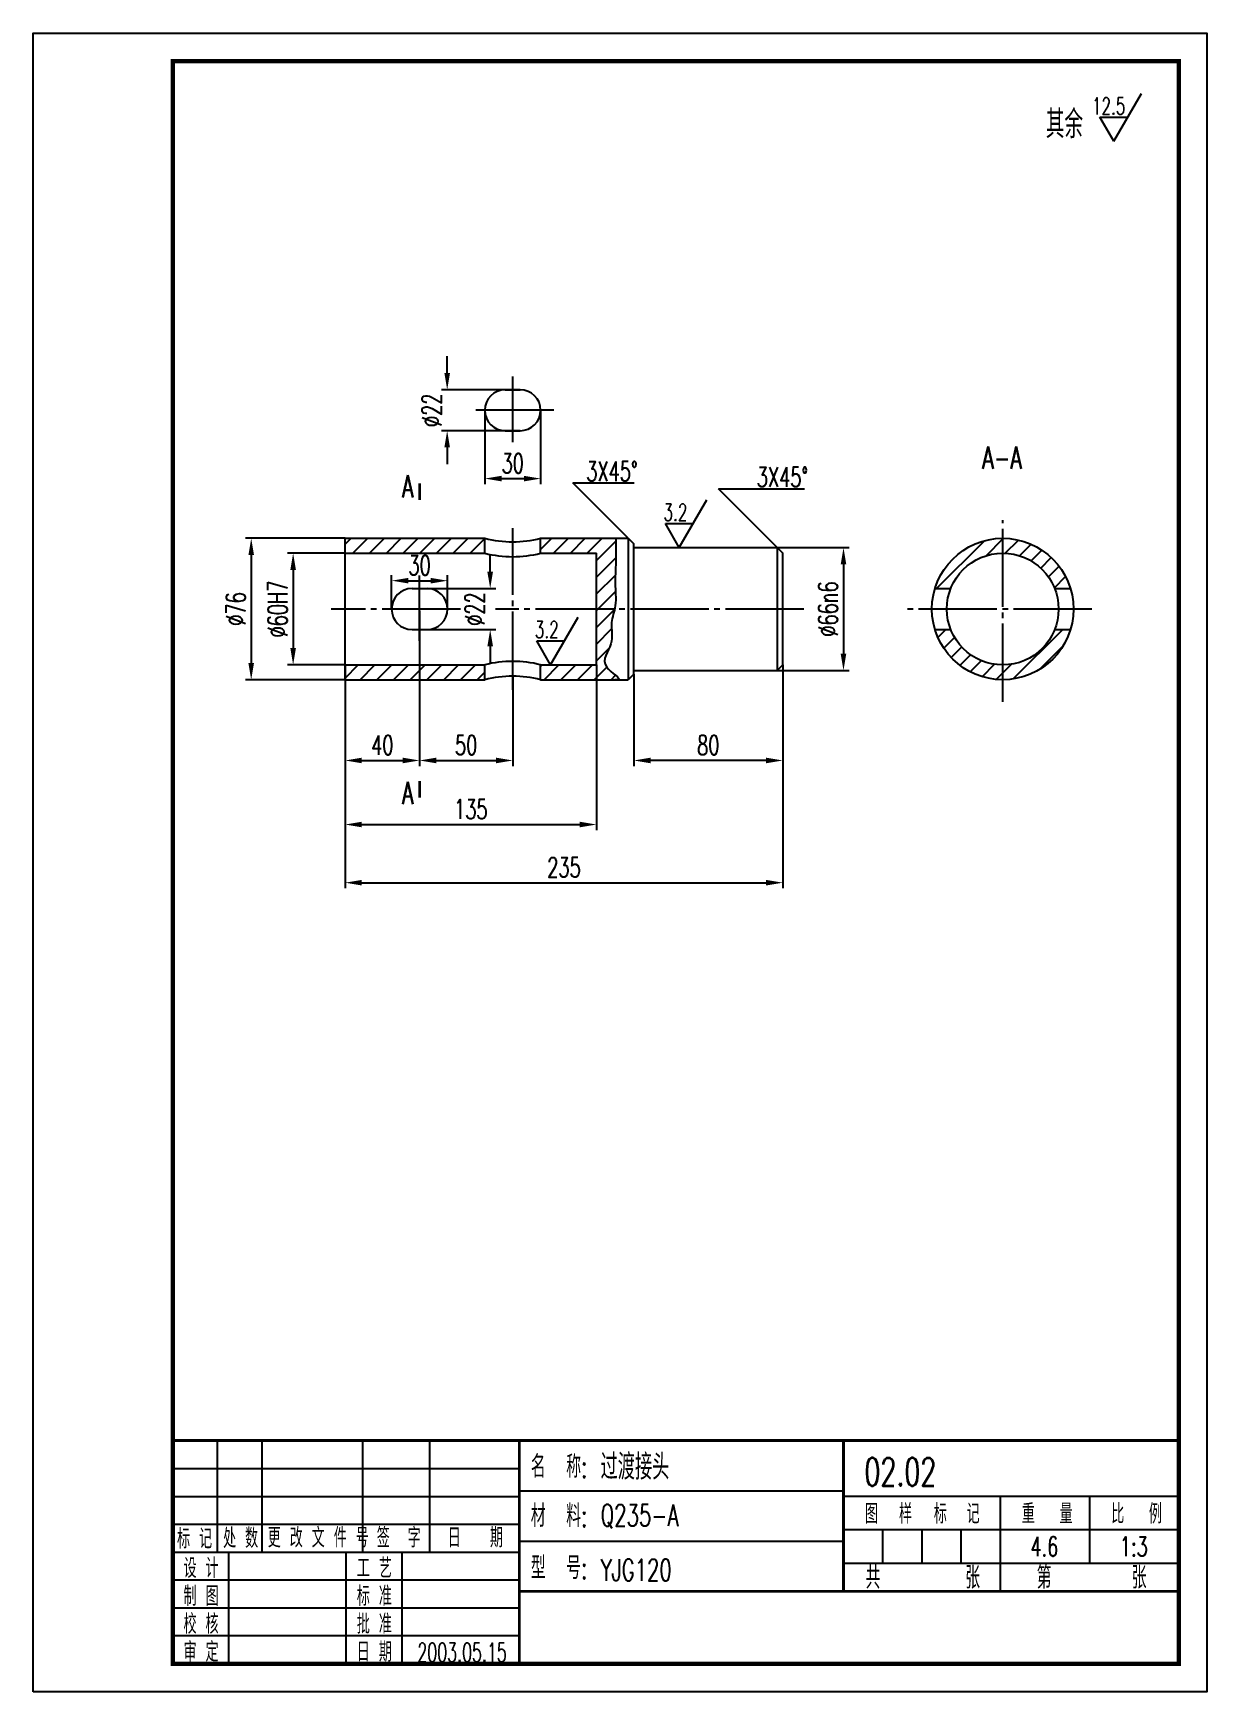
# Model space of a CAD drawing. Extents: x 0 to 630, y 0 to 891.
import ezdxf
from ezdxf.enums import TextEntityAlignment as Align

# ---------------------------------------------------------------- set-up
doc = ezdxf.new("R2010")
doc.units = 0
doc.header["$LTSCALE"] = 3
doc.header["$PDMODE"] = 3
doc.linetypes.add('C2', pattern=[17, 14, -1, 1, -1])
doc.layers.get('0').update_dxf_attribs({"linetype": 'CONTINUOUS'})
doc.layers.get('DEFPOINTS').update_dxf_attribs({"linetype": 'CONTINUOUS'})
for name, color, linetype in [('CENTER', 4, 'C2'), ('DIM', 3, 'CONTINUOUS'), ('PMX', 6, 'CONTINUOUS'), ('TXT', 6, 'CONTINUOUS')]:
    doc.layers.add(name, color=color, linetype=linetype)
doc.styles.add('HZFSD', font='ROMANS', dxfattribs={"width": 0.6667, "bigfont": 'HZFSD'})
doc.styles.add('HZTXT', font='romans', dxfattribs={"width": 0.6667, "bigfont": 'HZTXT'})
doc.styles.add('ROMANS', font='ROMANS.shx', dxfattribs={"width": 0.6667})
doc.dimstyles.new('ARROW', dxfattribs={"dimtxt": 3.5, "dimasz": 3, "dimexe": 1, "dimexo": 0, "dimgap": 1, "dimtad": 1, "dimdec": 1, "dimdsep": 46, "dimtxsty": 'HZFSD', "dimcen": 0, "dimclrd": 3, "dimclre": 3, "dimclrt": 6, "dimadec": 0, "dimazin": 0, "dimtfac": 0.514286, "dimtdec": 1, "dimtix": 1, "dimtofl": 0, "dimtmove": 2, "dimatfit": 3, "dimfxl": 0, "dimtolj": 1, "dimarcsym": 0})

# ---------------------------------------------------------------- blocks, each defined once
blk = doc.blocks.new('*D3')
at = {"color": 3, "linetype": 'ByBlock'}
for p, q in [((167.41, 611.66), (136.53, 611.66)), ((139.53, 602.66), (139.53, 560.66)), ((167.41, 551.66), (136.53, 551.66))]:
    blk.add_line(p, q, dxfattribs=at)
for points in [[(138.03, 602.66), (141.03, 602.66), (139.53, 611.66)], [(138.03, 560.66), (141.03, 560.66), (139.53, 551.66)]]:
    blk.add_solid(points, dxfattribs=at)
at = {"layer": 'DEFPOINTS', "color": 0, "linetype": 'ByBlock'}
for p in [(167.41, 611.66), (139.53, 551.66), (167.41, 551.66)]:
    blk.add_point(p, dxfattribs=at)
at = {"color": 6, "linetype": 'ByBlock', "insert": (131.28, 581.66), "char_height": 10.5, "attachment_point": 5, "rotation": 90, "style": 'ROMANS'}
blk.add_mtext('\\A1;∅60H7', dxfattribs=at)
blk = doc.blocks.new('*D4')
at = {"color": 3, "linetype": 'ByBlock'}
for p, q in [((207.41, 580.66), (207.41, 497.31)), ((167.41, 543.66), (167.41, 497.31)), ((176.41, 500.31), (198.41, 500.31))]:
    blk.add_line(p, q, dxfattribs=at)
for points in [[(176.41, 501.81), (176.41, 498.81), (167.41, 500.31)], [(198.41, 501.81), (198.41, 498.81), (207.41, 500.31)]]:
    blk.add_solid(points, dxfattribs=at)
at = {"layer": 'DEFPOINTS', "color": 0, "linetype": 'ByBlock'}
for p in [(207.41, 580.66), (167.41, 543.66), (207.41, 500.31)]:
    blk.add_point(p, dxfattribs=at)
at = {"color": 6, "linetype": 'ByBlock', "insert": (187.41, 508.56), "char_height": 10.5, "attachment_point": 5, "style": 'ROMANS'}
blk.add_mtext('\\A1;40', dxfattribs=at)
blk = doc.blocks.new('*D5')
at = {"color": 3, "linetype": 'ByBlock'}
for p, q in [((207.41, 543.66), (207.41, 497.31)), ((257.41, 545.56), (257.41, 497.31)), ((216.41, 500.31), (248.41, 500.31))]:
    blk.add_line(p, q, dxfattribs=at)
for points in [[(216.41, 501.81), (216.41, 498.81), (207.41, 500.31)], [(248.41, 501.81), (248.41, 498.81), (257.41, 500.31)]]:
    blk.add_solid(points, dxfattribs=at)
at = {"layer": 'DEFPOINTS', "color": 0, "linetype": 'ByBlock'}
for p in [(207.41, 543.66), (257.41, 545.56), (257.41, 500.31)]:
    blk.add_point(p, dxfattribs=at)
at = {"color": 6, "linetype": 'ByBlock', "insert": (232.41, 508.56), "char_height": 10.5, "attachment_point": 5, "style": 'ROMANS'}
blk.add_mtext('\\A1;50', dxfattribs=at)
blk = doc.blocks.new('*D6')
at = {"color": 3, "linetype": 'ByBlock'}
for p, q in [((167.41, 551.66), (167.41, 462.9)), ((302.41, 551.66), (302.41, 462.9)), ((176.41, 465.9), (293.41, 465.9))]:
    blk.add_line(p, q, dxfattribs=at)
for points in [[(176.41, 467.4), (176.41, 464.4), (167.41, 465.9)], [(293.41, 467.4), (293.41, 464.4), (302.41, 465.9)]]:
    blk.add_solid(points, dxfattribs=at)
at = {"layer": 'DEFPOINTS', "color": 0, "linetype": 'ByBlock'}
for p in [(167.41, 551.66), (302.41, 551.66), (302.41, 465.9)]:
    blk.add_point(p, dxfattribs=at)
at = {"color": 6, "linetype": 'ByBlock', "insert": (234.91, 474.15), "char_height": 10.5, "attachment_point": 5, "style": 'ROMANS'}
blk.add_mtext('\\A1;135', dxfattribs=at)
blk = doc.blocks.new('*D7')
at = {"color": 3, "linetype": 'ByBlock'}
for p, q in [((167.41, 543.66), (167.41, 431.65)), ((402.41, 551.66), (402.41, 431.65)), ((176.41, 434.65), (393.41, 434.65))]:
    blk.add_line(p, q, dxfattribs=at)
for points in [[(176.41, 436.15), (176.41, 433.15), (167.41, 434.65)], [(393.41, 436.15), (393.41, 433.15), (402.41, 434.65)]]:
    blk.add_solid(points, dxfattribs=at)
at = {"layer": 'DEFPOINTS', "color": 0, "linetype": 'ByBlock'}
for p in [(167.41, 543.66), (402.41, 551.66), (402.41, 434.65)]:
    blk.add_point(p, dxfattribs=at)
at = {"color": 6, "linetype": 'ByBlock', "insert": (284.91, 442.9), "char_height": 10.5, "attachment_point": 5, "style": 'ROMANS'}
blk.add_mtext('\\A1;235', dxfattribs=at)
blk = doc.blocks.new('*D8')
at = {"color": 3, "linetype": 'ByBlock'}
for p, q in [((322.41, 546.66), (322.41, 497.31)), ((402.41, 551.66), (402.41, 497.31)), ((393.41, 500.31), (331.41, 500.31))]:
    blk.add_line(p, q, dxfattribs=at)
for points in [[(331.41, 501.81), (331.41, 498.81), (322.41, 500.31)], [(393.41, 501.81), (393.41, 498.81), (402.41, 500.31)]]:
    blk.add_solid(points, dxfattribs=at)
at = {"layer": 'DEFPOINTS', "color": 0, "linetype": 'ByBlock'}
for p in [(322.41, 546.66), (402.41, 551.66), (322.41, 500.31)]:
    blk.add_point(p, dxfattribs=at)
at = {"color": 6, "linetype": 'ByBlock', "insert": (362.41, 508.56), "char_height": 10.5, "attachment_point": 5, "style": 'ROMANS'}
blk.add_mtext('\\A1;80', dxfattribs=at)
blk = doc.blocks.new('*D9')
at = {"color": 3, "linetype": 'ByBlock'}
for p, q in [((167.41, 619.66), (114.03, 619.66)), ((117.03, 610.66), (117.03, 552.66)), ((167.41, 543.66), (114.03, 543.66))]:
    blk.add_line(p, q, dxfattribs=at)
for points in [[(115.53, 610.66), (118.53, 610.66), (117.03, 619.66)], [(115.53, 552.66), (118.53, 552.66), (117.03, 543.66)]]:
    blk.add_solid(points, dxfattribs=at)
at = {"layer": 'DEFPOINTS', "color": 0, "linetype": 'ByBlock'}
for p in [(167.41, 619.66), (117.03, 543.66), (167.41, 543.66)]:
    blk.add_point(p, dxfattribs=at)
at = {"color": 6, "linetype": 'ByBlock', "insert": (108.78, 581.66), "char_height": 10.5, "attachment_point": 5, "rotation": 90, "style": 'ROMANS'}
blk.add_mtext('\\A1;∅76', dxfattribs=at)
blk = doc.blocks.new('*D10')
at = {"color": 3, "linetype": 'ByBlock'}
for p, q in [((399.41, 614.66), (437.97, 614.66)), ((434.97, 605.66), (434.97, 557.66)), ((399.41, 548.66), (437.97, 548.66))]:
    blk.add_line(p, q, dxfattribs=at)
for points in [[(433.47, 605.66), (436.47, 605.66), (434.97, 614.66)], [(433.47, 557.66), (436.47, 557.66), (434.97, 548.66)]]:
    blk.add_solid(points, dxfattribs=at)
at = {"layer": 'DEFPOINTS', "color": 0, "linetype": 'ByBlock'}
for p in [(399.41, 614.66), (399.41, 548.66), (434.97, 548.66)]:
    blk.add_point(p, dxfattribs=at)
at = {"color": 6, "linetype": 'ByBlock', "insert": (426.72, 581.66), "char_height": 10.5, "attachment_point": 5, "rotation": 90, "style": 'ROMANS'}
blk.add_mtext('\\A1;∅66n6', dxfattribs=at)
blk = doc.blocks.new('QCS32')
at = {"layer": 'TXT'}
for p, q in [((0, 0), (4.95, 8.57)), ((-2.5, 4.29), (2.47, 4.29)), ((0, 0), (-2.47, 4.29))]:
    blk.add_line(p, q, dxfattribs=at)
at = {"layer": 'TXT', "style": 'HZTXT', "width": 0.6667}
blk.add_text('3.2', height=3, dxfattribs=at).set_placement((1.45, 4.82), align=Align.RIGHT)
blk = doc.blocks.new('QCQY125')
at = {"layer": 'TXT'}
for p, q in [((0, 0), (4.95, 8.57)), ((-2.5, 4.29), (2.47, 4.29)), ((0, 0), (-2.47, 4.29))]:
    blk.add_line(p, q, dxfattribs=at)
at = {"layer": 'TXT', "width": 0.6667}
for s, height, style, p in [('其余', 5, 'HZFSD', (-5.48, 0.54)), ('12.5', 3, 'HZTXT', (2.09, 4.8))]:
    blk.add_text(s, height=height, dxfattribs=dict(at, style=style)).set_placement(p, align=Align.RIGHT)
blk = doc.blocks.new('*D13')
at = {"color": 3, "linetype": 'ByBlock'}
for p, q in [((242.41, 688.45), (242.41, 648.73)), ((272.41, 688.45), (272.41, 648.73)), ((251.41, 651.73), (263.41, 651.73))]:
    blk.add_line(p, q, dxfattribs=at)
for points in [[(251.41, 653.23), (251.41, 650.23), (242.41, 651.73)], [(263.41, 653.23), (263.41, 650.23), (272.41, 651.73)]]:
    blk.add_solid(points, dxfattribs=at)
at = {"layer": 'DEFPOINTS', "color": 0, "linetype": 'ByBlock'}
for p in [(242.41, 688.45), (272.41, 688.45), (272.41, 651.73)]:
    blk.add_point(p, dxfattribs=at)
at = {"color": 6, "linetype": 'ByBlock', "insert": (257.41, 659.98), "char_height": 10.5, "attachment_point": 5, "style": 'ROMANS'}
blk.add_mtext('\\A1;30', dxfattribs=at)
blk = doc.blocks.new('*D14')
at = {"color": 3, "linetype": 'ByBlock'}
for p, q in [((222.23, 708.45), (222.23, 717.45)), ((261.41, 699.45), (219.23, 699.45)), ((261.41, 677.45), (219.23, 677.45)), ((222.23, 668.45), (222.23, 659.45))]:
    blk.add_line(p, q, dxfattribs=at)
for points in [[(220.73, 708.45), (223.73, 708.45), (222.23, 699.45)], [(220.73, 668.45), (223.73, 668.45), (222.23, 677.45)]]:
    blk.add_solid(points, dxfattribs=at)
at = {"layer": 'DEFPOINTS', "color": 0, "linetype": 'ByBlock'}
for p in [(261.41, 699.45), (222.23, 677.45), (261.41, 677.45)]:
    blk.add_point(p, dxfattribs=at)
at = {"color": 6, "linetype": 'ByBlock', "insert": (213.98, 688.45), "char_height": 10.5, "attachment_point": 5, "rotation": 90, "style": 'ROMANS'}
blk.add_mtext('\\A1;∅22', dxfattribs=at)
blk = doc.blocks.new('*D15')
at = {"color": 3, "linetype": 'ByBlock'}
for p, q in [((192.41, 581.66), (192.41, 599.89)), ((222.41, 581.66), (222.41, 599.89)), ((201.41, 596.89), (213.41, 596.89))]:
    blk.add_line(p, q, dxfattribs=at)
for points in [[(201.41, 598.39), (201.41, 595.39), (192.41, 596.89)], [(213.41, 598.39), (213.41, 595.39), (222.41, 596.89)]]:
    blk.add_solid(points, dxfattribs=at)
at = {"layer": 'DEFPOINTS', "color": 0, "linetype": 'ByBlock'}
for p in [(222.41, 596.89), (192.41, 581.66), (222.41, 581.66)]:
    blk.add_point(p, dxfattribs=at)
at = {"color": 6, "linetype": 'ByBlock', "insert": (207.41, 605.14), "char_height": 10.5, "attachment_point": 5, "style": 'ROMANS'}
blk.add_mtext('\\A1;30', dxfattribs=at)
blk = doc.blocks.new('*D16')
at = {"color": 3, "linetype": 'ByBlock'}
for p, q in [((245.31, 601.66), (245.31, 610.66)), ((211.41, 592.66), (248.31, 592.66)), ((211.41, 570.66), (248.31, 570.66)), ((245.31, 561.66), (245.31, 552.66))]:
    blk.add_line(p, q, dxfattribs=at)
for points in [[(243.81, 601.66), (246.81, 601.66), (245.31, 592.66)], [(243.81, 561.66), (246.81, 561.66), (245.31, 570.66)]]:
    blk.add_solid(points, dxfattribs=at)
at = {"layer": 'DEFPOINTS', "color": 0, "linetype": 'ByBlock'}
for p in [(211.41, 592.66), (211.41, 570.66), (245.31, 570.66)]:
    blk.add_point(p, dxfattribs=at)
at = {"color": 6, "linetype": 'ByBlock', "insert": (237.06, 581.66), "char_height": 10.5, "attachment_point": 5, "rotation": 90, "style": 'ROMANS'}
blk.add_mtext('\\A1;∅22', dxfattribs=at)

msp = doc.modelspace()

# ---------------------------------------------------------------- hatches: boundary and pattern name
at = {"layer": 'PMX'}
h = msp.add_hatch(dxfattribs=at)
h.set_pattern_fill('ANSI31', color=256, scale=2, style=0)
h.paths.add_polyline_path([(242.41, 611.66), (242.41, 619.66), (167.41, 619.66), (167.41, 611.66)])
edge = h.paths.add_edge_path()
edge.add_line((272.41, 619.66), (272.41, 611.66))
edge.add_line((272.41, 611.66), (302.41, 611.66))
edge.add_line((302.41, 611.66), (302.41, 581.66))
edge.add_line((302.41, 581.66), (312.09, 581.66))
edge.add_spline(control_points=[(312.09, 581.66), (312.22, 582.24), (313.09, 586.74), (312, 595.61), (312.74, 600.98), (312.82, 618.08), (312.82, 619.66)], knot_values=[24.45635, 24.45635, 24.45635, 24.45635, 26.213926, 37.953119, 48.563034, 49.789678, 49.789678, 49.789678, 49.789678], degree=3, periodic=0)
edge.add_line((312.82, 619.66), (272.41, 619.66))
edge = h.paths.add_edge_path()
edge.add_spline(control_points=[(314.09, 543.66), (316.05, 544.07), (301.87, 551.89), (312.49, 562.37), (309.51, 573.2), (311.54, 579.18), (312.09, 581.66)], knot_values=[49.789678, 49.789678, 49.789678, 49.789678, 58.995924, 71.69777, 83.064601, 90.590959, 90.590959, 90.590959, 90.590959], degree=3, periodic=0)
edge.add_line((312.09, 581.66), (302.41, 581.66))
edge.add_line((302.41, 581.66), (302.41, 551.66))
edge.add_line((302.41, 551.66), (272.41, 551.66))
edge.add_line((272.41, 551.66), (272.41, 543.66))
edge.add_line((272.41, 543.66), (314.09, 543.66))
h.paths.add_polyline_path([(167.41, 551.66), (167.41, 543.66), (242.41, 543.66), (242.41, 551.66)])
h = msp.add_hatch(dxfattribs=at)
h.set_pattern_fill('ANSI31', color=256, scale=2, style=0)
h.paths.add_polyline_path([(484.08, 592.66), (492.54, 592.66, -0.308069), (520.45, 611.66), (520.45, 619.66, 0.33059)])
h.paths.add_polyline_path([(520.45, 619.66), (520.45, 611.66, -0.308069), (548.36, 592.66), (556.83, 592.66, 0.33059)])
h.paths.add_polyline_path([(520.45, 551.66), (520.45, 543.66, 0.33059), (556.83, 570.66), (548.36, 570.66, -0.308069)])
h.paths.add_polyline_path([(492.54, 570.66), (484.08, 570.66, 0.33059), (520.45, 543.66), (520.45, 551.66, -0.308069)])

# ---------------------------------------------------------------- linework, layer by layer
for p, q in [((253.41, 699.45), (261.41, 699.45)), ((253.41, 677.45), (261.41, 677.45)), ((167.41, 543.66), (167.41, 619.66)), ((167.41, 619.66), (242.41, 619.66)), ((242.41, 611.66), (242.41, 619.66)), ((272.41, 619.66), (319.41, 619.66)), ((272.41, 611.66), (272.41, 619.66)), ((319.41, 619.66), (322.41, 616.66)), ((319.41, 619.66), (319.41, 543.66)), ((322.41, 546.66), (322.41, 616.66)), ((167.41, 611.66), (242.41, 611.66)), ((272.41, 611.66), (302.41, 611.66)), ((302.41, 551.66), (302.41, 611.66)), ((322.41, 614.66), (399.41, 614.66)), ((399.41, 614.66), (402.41, 611.66)), ((399.41, 614.66), (399.41, 548.66)), ((402.41, 551.66), (402.41, 611.66)), ((203.41, 592.66), (211.41, 592.66)), ((484.08, 592.66), (492.54, 592.66)), ((548.36, 592.66), (556.83, 592.66)), ((203.41, 570.66), (211.41, 570.66)), ((484.08, 570.66), (492.54, 570.66)), ((548.36, 570.66), (556.83, 570.66)), ((167.41, 551.66), (242.41, 551.66)), ((167.41, 543.66), (242.41, 543.66)), ((242.41, 543.66), (242.41, 551.66)), ((272.41, 543.66), (272.41, 551.66)), ((272.41, 551.66), (302.41, 551.66)), ((272.41, 543.66), (319.41, 543.66)), ((322.41, 546.66), (319.41, 543.66)), ((322.41, 548.66), (399.41, 548.66)), ((402.41, 551.66), (399.41, 548.66)), ((519, 105), (519, 54)), ((567, 105), (567, 69)), ((75, 90), (261, 90)), ((75, 75), (261, 75))]:
    msp.add_line(p, q)
at = {"color": 3}
for p, q in [((615, 105), (435, 105)), ((615, 87), (435, 87)), ((615, 69), (435, 69)), ((261, 60), (75, 60)), ((261, 45), (75, 45)), ((261, 30), (75, 30))]:
    msp.add_line(p, q, dxfattribs=at)
at = {"const_width": 2.4}
msp.add_lwpolyline([(615, 15), (615, 876), (75, 876), (75, 15)], close=True, dxfattribs=at)
at = {"const_width": 1.5}
for points in [[(615, 135), (75, 135)], [(75, 135), (75, 15)], [(261, 15), (261, 135)], [(435, 135), (435, 54)], [(261, 54), (615, 54)]]:
    msp.add_lwpolyline(points, dxfattribs=at)
for radius in [38, 30]:
    msp.add_circle((520.45, 581.66), radius)
for centre, radius, start, end in [((253.41, 688.45), 11, 90, 270), ((261.41, 688.45), 11, 270, 90), ((257.41, 678.2), 60.43, 255.62733, 284.37267), ((257.41, 670.2), 60.43, 255.62733, 284.37267), ((203.41, 581.66), 11, 90, 270), ((211.41, 581.66), 11, 270, 90), ((257.41, 493.13), 60.43, 75.62733, 104.37267), ((257.41, 485.13), 60.43, 75.62733, 104.37267)]:
    msp.add_arc(centre, radius, start, end)
at = {"layer": 'CENTER'}
for p, q in [((257.41, 671.35), (257.41, 706.52)), ((279.53, 688.45), (234.99, 688.45)), ((257.41, 538.26), (257.41, 625.06)), ((520.45, 531.82), (520.45, 629.4)), ((207.41, 564.56), (207.41, 599.73)), ((229.33, 581.66), (159.87, 581.66)), ((413.62, 581.66), (248.14, 581.66)), ((568.3, 581.66), (468.61, 581.66))]:
    msp.add_line(p, q, dxfattribs=at)
at = {"layer": 'DIM'}
for p, q in [((99, 75), (99, 135)), ((123, 75), (123, 135)), ((177, 75), (177, 135)), ((213, 75), (213, 135)), ((105, 15), (105, 75)), ((168, 15), (168, 75)), ((198, 15), (198, 75))]:
    msp.add_line(p, q, dxfattribs=at)
at = {"layer": 'DIM', "color": 3}
for p in [(615, 26.09), (604.28, 15)]:
    msp.add_line(p, (615, 15), dxfattribs=at)
at = {"layer": 'TXT'}
for p, q in [((319.41, 619.66), (289.66, 649.42)), ((289.66, 649.42), (322.59, 649.42)), ((399.41, 614.66), (367.79, 646.28)), ((367.79, 646.28), (414.1, 646.28))]:
    msp.add_line(p, q, dxfattribs=at)
at = {"layer": 'TXT', "color": 3}
for p, q in [((75, 120), (261, 120)), ((261, 108), (435, 108)), ((75, 105), (261, 105)), ((261, 81), (435, 81)), ((456, 87), (456, 69)), ((477, 87), (477, 69)), ((498, 87), (498, 69))]:
    msp.add_line(p, q, dxfattribs=at)
at = {"layer": 'TXT'}
msp.add_lwpolyline([(0, 0), (0, 891), (630, 891), (630, 0)], close=True, dxfattribs=at)
for points in [[(207.41, 640.21, 1.5, 1.5, 0), (207.41, 649.21, 0, 0, 0), (213.07, 649.21, 3.9, 0, 0), (222.4, 649.21, 0, 0, 0)], [(207.41, 489.26, 1.5, 1.5, 0), (207.41, 480.26, 0, 0, 0), (213.07, 480.26, 3.9, 0, 0), (222.4, 480.26, 0, 0, 0)]]:
    msp.add_lwpolyline(points, format="xyseb", dxfattribs=at)
msp.add_open_spline([(312.82, 619.66), (312.82, 618.08), (312.74, 600.98), (312, 595.61), (313.44, 583.98), (309.34, 573.8), (312.49, 562.37), (301.87, 551.89), (317.29, 543.38), (312.93, 543.62), (312.19, 543.66)], degree=3, knots=[24.45635, 24.45635, 24.45635, 24.45635, 25.682994, 36.292909, 48.032102, 57.316036, 68.682867, 81.384714, 90.60522, 92.500558, 92.500558, 92.500558, 92.500558], dxfattribs=at)

# ---------------------------------------------------------------- block references
at = {"layer": 'DIM', "xscale": 3, "yscale": 3, "zscale": 3}
for name, p in [('QCQY125', (580.04, 832.96)), ('QCS32', (346.84, 614.66)), ('QCS32', (277.78, 551.66))]:
    msp.add_blockref(name, p, dxfattribs=at)

# ---------------------------------------------------------------- texts
at = {"layer": 'TXT', "style": 'HZFSD', "width": 0.6667}
for s, height, p in [('A-A', 12, (509.48, 656.93)), ('3X45%%d', 10.5, (296.89, 650.42)), ('A', 12, (198.02, 641.51)), ('3X45%%d', 10.5, (388.4, 647.28)), ('A', 12, (198.02, 476.92)), ('名  称:', 12, (267.13, 114.97)), ('过渡接头', 13.846, (304.57, 113.97)), ('02.02', 15, (446.22, 110.65)), ('材  料:', 12, (267.13, 88.6)), ('Q235-A', 11.631, (304.57, 89.05)), ('图', 10.5, (446.48, 90.39)), ('样', 10.5, (464.79, 90.39)), ('标', 10.5, (483.45, 90.39)), ('记', 10.5, (501.05, 90.39)), ('重', 10.5, (530.7, 90.39)), ('量', 10.5, (550.94, 90.39)), ('比', 10.5, (578.7, 90.39)), ('例', 10.5, (598.94, 90.39)), ('更 改 文 件 号', 10.5, (125.91, 77.55)), ('签  字', 10.5, (184.43, 77.55)), ('标 记', 10.5, (77.23, 76.98)), ('处 数', 10.5, (101.95, 77.26)), ('日   期', 10.5, (222.51, 77.55)), ('设 计', 10.5, (80.72, 61.18)), ('工 艺', 10.5, (173.72, 61.18)), ('型  号:', 12, (267.13, 60.62)), ('YJG120', 11.631, (304.57, 59.69)), ('共', 12, (446.81, 55.4)), ('张', 12, (500.31, 55.4)), ('第', 12, (538.67, 55.4)), ('张', 12, (589.69, 55.4)), ('制 图', 10.5, (80.72, 46.18)), ('标 准', 10.5, (173.72, 46.18)), ('校 核', 10.5, (80.72, 31.18)), ('批 准', 10.5, (173.72, 31.18)), ('审 定', 10.5, (80.72, 16.18)), ('日 期', 10.5, (173.72, 16.18))]:
    msp.add_text(s, height=height, dxfattribs=at).set_placement(p)
at = {"layer": 'TXT', "style": 'HZFSD'}
for s, height, width, p in [('4.6', 10.5, 0.6667, (542.8, 72.83)), ('1:3', 10.5, 0.6667, (590.8, 72.83)), ('2003.05.15', 10.05, 0.619, (230.22, 16.18))]:
    msp.add_text(s, height=height, dxfattribs=dict(at, width=width)).set_placement(p, align=Align.CENTER)

# ---------------------------------------------------------------- dimensions: what is measured, and where the dimension line sits
for base, p1, p2, picture, middle in [((222.23, 677.45), (261.41, 699.45), (261.41, 677.45), '*D14', (213.98, 688.45)), ((245.31, 570.66), (211.41, 592.66), (211.41, 570.66), '*D16', (237.06, 581.66))]:
    dim = msp.add_linear_dim(base=base, p1=p1, p2=p2, angle=90, text='%%C<>', dimstyle='ARROW', override={"dimscale": 3, "dimtxsty": 'ROMANS'})
    dim.commit()
    dim.dimension.update_dxf_attribs({"geometry": picture, "text_midpoint": middle})
for base, p1, p2, picture, middle in [((272.41, 651.73), (242.41, 688.45), (272.41, 688.45), '*D13', (257.41, 659.98)), ((222.41, 596.89), (192.41, 581.66), (222.41, 581.66), '*D15', (207.41, 605.14))]:
    dim = msp.add_linear_dim(base=base, p1=p1, p2=p2, dimstyle='ARROW', override={"dimscale": 3, "dimtxsty": 'ROMANS'})
    dim.commit()
    dim.dimension.update_dxf_attribs({"geometry": picture, "text_midpoint": middle})
at = {"layer": 'DIM'}
for base, p1, p2, text, picture, middle in [((117.03, 543.66), (167.41, 619.66), (167.41, 543.66), '%%C<>', '*D9', (108.78, 581.66)), ((139.53, 551.66), (167.41, 611.66), (167.41, 551.66), '%%c<>H7', '*D3', (131.28, 581.66)), ((434.97, 548.66), (399.41, 614.66), (399.41, 548.66), '%%C<>n6', '*D10', (426.72, 581.66))]:
    dim = msp.add_linear_dim(base=base, p1=p1, p2=p2, angle=90, text=text, dimstyle='ARROW', override={"dimscale": 3, "dimtxsty": 'ROMANS'}, dxfattribs=at)
    dim.commit()
    dim.dimension.update_dxf_attribs({"geometry": picture, "text_midpoint": middle})
for base, p1, p2, picture, middle in [((207.41, 500.31), (167.41, 543.66), (207.41, 580.66), '*D4', (187.41, 508.56)), ((302.41, 465.9), (167.41, 551.66), (302.41, 551.66), '*D6', (234.91, 474.15)), ((402.41, 434.65), (167.41, 543.66), (402.41, 551.66), '*D7', (284.91, 442.9)), ((257.41, 500.31), (207.41, 543.66), (257.41, 545.56), '*D5', (232.41, 508.56)), ((322.41, 500.31), (402.41, 551.66), (322.41, 546.66), '*D8', (362.41, 508.56))]:
    dim = msp.add_linear_dim(base=base, p1=p1, p2=p2, dimstyle='ARROW', override={"dimscale": 3, "dimtxsty": 'ROMANS'}, dxfattribs=at)
    dim.commit()
    dim.dimension.update_dxf_attribs({"geometry": picture, "text_midpoint": middle})

doc.saveas('drawing.dxf')
